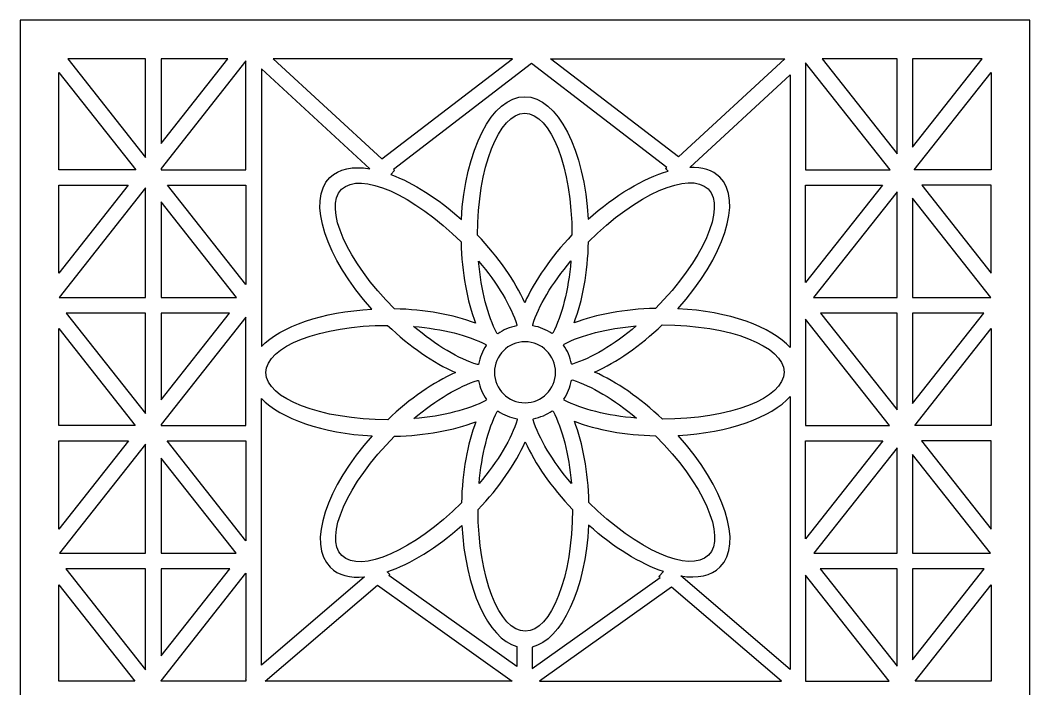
# Model space of a CAD drawing. Header units: centimetres. Extents: x -9.5 to 6.6, y -14.1 to 14.2.
# Drawn here: x -0.74 to 6.59, y 9.37 to 14.24 of the extents above; entities that cross this region are included whole.
import ezdxf

# ---------------------------------------------------------------- set-up
doc = ezdxf.new("R2010")
doc.units = ezdxf.units.CM
doc.header["$MEASUREMENT"] = 0
doc.layers.add('layer 1', color=7, linetype='Continuous')

msp = doc.modelspace()

# ---------------------------------------------------------------- linework, layer by layer
at = {"layer": 'layer 1', "color": 242}
for points, knots in [([(6.59339, 14.23719), (6.59339, 14.23719), (6.59339, -14.0864), (6.59339, -14.0864), (6.59339, -14.0864), (6.59339, -14.0864), (-0.74457, -14.0864), (-0.74457, -14.0864), (-0.74457, -14.0864), (-0.74457, -14.0864), (-0.74457, 14.23719), (-0.74457, 14.23719), (-0.74457, 14.23719), (-0.74457, 14.23719), (6.59339, 14.23719), (6.59339, 14.23719)], [0, 0, 0, 0, 0.2, 0.2, 0.2, 0.2, 0.4, 0.4, 0.4, 0.4, 0.6, 0.6, 0.6, 0.6, 1, 1, 1, 1]), ([(0.16682, 13.95676), (0.16682, 13.95676), (0.16682, 13.23917), (0.16682, 13.23917), (0.16682, 13.23917), (0.16682, 13.23917), (-0.39931, 13.95676), (-0.39931, 13.95676), (-0.39931, 13.95676), (-0.39931, 13.95676), (0.16682, 13.95676), (0.16682, 13.95676)], [0, 0, 0, 0, 0.25, 0.25, 0.25, 0.25, 0.5, 0.5, 0.5, 0.5, 1, 1, 1, 1]), ([(0.27899, 13.34023), (0.27899, 13.34023), (0.27899, 13.95676), (0.27899, 13.95676), (0.27899, 13.95676), (0.27899, 13.95676), (0.76539, 13.95676), (0.76539, 13.95676), (0.76539, 13.95676), (0.76539, 13.95676), (0.27899, 13.34023), (0.27899, 13.34023)], [0, 0, 0, 0, 0.25, 0.25, 0.25, 0.25, 0.5, 0.5, 0.5, 0.5, 1, 1, 1, 1]), ([(2.83337, 13.95676), (2.83337, 13.95676), (1.88438, 13.22816), (1.88438, 13.22816), (1.88438, 13.22816), (1.88438, 13.22816), (1.09479, 13.95676), (1.09479, 13.95676), (1.09479, 13.95676), (1.09479, 13.95676), (2.83337, 13.95676), (2.83337, 13.95676)], [0, 0, 0, 0, 0.25, 0.25, 0.25, 0.25, 0.5, 0.5, 0.5, 0.5, 1, 1, 1, 1]), ([(3.10954, 13.95676), (3.10954, 13.95676), (4.039, 13.24316), (4.039, 13.24316), (4.039, 13.24316), (4.039, 13.24316), (4.81234, 13.95676), (4.81234, 13.95676), (4.81234, 13.95676), (4.81234, 13.95676), (3.10954, 13.95676), (3.10954, 13.95676)], [0, 0, 0, 0, 0.25, 0.25, 0.25, 0.25, 0.5, 0.5, 0.5, 0.5, 1, 1, 1, 1]), ([(5.62822, 13.95676), (5.62822, 13.95676), (5.62822, 13.26622), (5.62822, 13.26622), (5.62822, 13.26622), (5.62822, 13.26622), (5.08344, 13.95676), (5.08344, 13.95676), (5.08344, 13.95676), (5.08344, 13.95676), (5.62822, 13.95676), (5.62822, 13.95676)], [0, 0, 0, 0, 0.25, 0.25, 0.25, 0.25, 0.5, 0.5, 0.5, 0.5, 1, 1, 1, 1]), ([(5.74039, 13.31318), (5.74039, 13.31318), (5.74039, 13.95676), (5.74039, 13.95676), (5.74039, 13.95676), (5.74039, 13.95676), (6.24813, 13.95676), (6.24813, 13.95676), (6.24813, 13.95676), (6.24813, 13.95676), (5.74039, 13.31318), (5.74039, 13.31318)], [0, 0, 0, 0, 0.25, 0.25, 0.25, 0.25, 0.5, 0.5, 0.5, 0.5, 1, 1, 1, 1]), ([(0.27899, 13.14881), (0.27899, 13.14881), (0.27899, 13.15912), (0.27899, 13.15912), (0.27899, 13.15912), (0.27899, 13.15912), (0.89595, 13.94114), (0.89595, 13.94114), (0.89595, 13.94114), (0.89595, 13.94114), (0.89595, 13.14881), (0.89595, 13.14881), (0.89595, 13.14881), (0.89595, 13.14881), (0.27899, 13.14881), (0.27899, 13.14881)], [0, 0, 0, 0, 0.2, 0.2, 0.2, 0.2, 0.4, 0.4, 0.4, 0.4, 0.6, 0.6, 0.6, 0.6, 1, 1, 1, 1]), ([(1.00812, 13.8841), (1.00812, 13.8841), (1.79623, 13.15688), (1.79623, 13.15688), (1.79623, 13.15688), (1.67369, 13.17719), (1.57138, 13.15782), (1.50608, 13.09252), (1.50608, 13.09252), (1.33755, 12.92398), (1.47474, 12.50908), (1.81134, 12.1356), (1.81134, 12.1356), (1.45223, 12.11671), (1.15048, 12.01069), (1.00812, 11.86456), (1.00812, 11.86456), (1.00812, 11.86456), (1.00812, 13.8841), (1.00812, 13.8841)], [0, 0, 0, 0, 0.1666667, 0.1666667, 0.1666667, 0.1666667, 0.3333333, 0.3333333, 0.3333333, 0.3333333, 0.5, 0.5, 0.5, 0.5, 0.6666667, 0.6666667, 0.6666667, 0.6666667, 1, 1, 1, 1]), ([(1.96804, 13.15097), (1.96804, 13.15097), (2.97146, 13.92136), (2.97146, 13.92136), (2.97146, 13.92136), (2.97146, 13.92136), (3.95535, 13.16596), (3.95535, 13.16596), (3.95535, 13.16596), (3.95535, 13.16596), (3.94663, 13.15792), (3.94663, 13.15792), (3.94663, 13.15792), (3.94663, 13.15792), (3.96375, 13.13937), (3.96375, 13.13937), (3.96375, 13.13937), (3.78659, 13.08789), (3.57931, 12.96624), (3.38341, 12.78968), (3.38341, 12.78968), (3.35704, 13.29108), (3.16081, 13.68072), (2.9227, 13.68072), (2.9227, 13.68072), (2.68436, 13.68072), (2.48798, 13.29033), (2.46191, 12.78823), (2.46191, 12.78823), (2.29082, 12.94222), (2.11111, 13.05432), (1.95042, 13.11438), (1.95042, 13.11438), (1.95042, 13.11438), (1.97675, 13.14292), (1.97675, 13.14292), (1.97675, 13.14292), (1.97675, 13.14292), (1.96804, 13.15097), (1.96804, 13.15097)], [0, 0, 0, 0, 0.0909091, 0.0909091, 0.0909091, 0.0909091, 0.1818182, 0.1818182, 0.1818182, 0.1818182, 0.2727273, 0.2727273, 0.2727273, 0.2727273, 0.3636364, 0.3636364, 0.3636364, 0.3636364, 0.4545455, 0.4545455, 0.4545455, 0.4545455, 0.5454545, 0.5454545, 0.5454545, 0.5454545, 0.6363636, 0.6363636, 0.6363636, 0.6363636, 0.7272727, 0.7272727, 0.7272727, 0.7272727, 0.8181818, 0.8181818, 0.8181818, 0.8181818, 1, 1, 1, 1]), ([(4.9643, 13.92666), (4.9643, 13.92666), (5.57798, 13.14881), (5.57798, 13.14881), (5.57798, 13.14881), (5.57798, 13.14881), (4.9643, 13.14881), (4.9643, 13.14881), (4.9643, 13.14881), (4.9643, 13.14881), (4.9643, 13.92666), (4.9643, 13.92666)], [0, 0, 0, 0, 0.25, 0.25, 0.25, 0.25, 0.5, 0.5, 0.5, 0.5, 1, 1, 1, 1]), ([(-0.46413, 13.14881), (-0.46413, 13.14881), (0.09523, 13.14881), (0.09523, 13.14881), (0.09523, 13.14881), (0.09523, 13.14881), (-0.46413, 13.85783), (-0.46413, 13.85783), (-0.46413, 13.85783), (-0.46413, 13.85783), (-0.46413, 13.14881), (-0.46413, 13.14881)], [0, 0, 0, 0, 0.25, 0.25, 0.25, 0.25, 0.5, 0.5, 0.5, 0.5, 1, 1, 1, 1]), ([(4.85213, 13.84084), (4.85213, 13.84084), (4.12154, 13.16669), (4.12154, 13.16669), (4.12154, 13.16669), (4.21237, 13.16995), (4.28816, 13.14711), (4.34032, 13.09494), (4.34032, 13.09494), (4.50869, 12.92657), (4.37193, 12.5123), (4.03604, 12.13911), (4.03604, 12.13911), (4.40569, 12.11992), (4.71478, 12.00841), (4.85213, 11.85581), (4.85213, 11.85581), (4.85213, 11.85581), (4.85213, 13.84084), (4.85213, 13.84084)], [0, 0, 0, 0, 0.1666667, 0.1666667, 0.1666667, 0.1666667, 0.3333333, 0.3333333, 0.3333333, 0.3333333, 0.5, 0.5, 0.5, 0.5, 0.6666667, 0.6666667, 0.6666667, 0.6666667, 1, 1, 1, 1]), ([(6.31296, 13.85783), (6.31296, 13.85783), (5.75359, 13.14881), (5.75359, 13.14881), (5.75359, 13.14881), (5.75359, 13.14881), (6.31296, 13.14881), (6.31296, 13.14881), (6.31296, 13.14881), (6.31296, 13.14881), (6.31296, 13.85783), (6.31296, 13.85783)], [0, 0, 0, 0, 0.25, 0.25, 0.25, 0.25, 0.5, 0.5, 0.5, 0.5, 1, 1, 1, 1]), ([(2.5797, 12.67397), (2.73423, 12.51248), (2.85152, 12.34073), (2.92268, 12.18274), (2.92268, 12.18274), (2.99355, 12.34105), (3.11085, 12.51333), (3.26569, 12.67536), (3.26569, 12.67536), (3.26549, 13.16392), (3.11197, 13.55996), (2.9227, 13.55996), (2.9227, 13.55996), (2.7333, 13.55996), (2.5797, 13.16339), (2.5797, 12.67438), (2.5797, 12.67438), (2.5797, 12.67438), (2.5797, 12.67397), (2.5797, 12.67397)], [0, 0, 0, 0, 0.1666667, 0.1666667, 0.1666667, 0.1666667, 0.3333333, 0.3333333, 0.3333333, 0.3333333, 0.5, 0.5, 0.5, 0.5, 0.6666667, 0.6666667, 0.6666667, 0.6666667, 1, 1, 1, 1]), ([(1.97542, 12.1381), (2.19888, 12.13318), (2.40326, 12.09467), (2.56529, 12.03327), (2.56529, 12.03327), (2.50347, 12.19533), (2.46459, 12.4001), (2.45951, 12.62415), (2.45951, 12.62415), (2.1139, 12.96947), (1.72531, 13.14096), (1.59147, 13.00712), (1.59147, 13.00712), (1.45754, 12.8732), (1.62935, 12.48417), (1.97513, 12.13839), (1.97513, 12.13839), (1.97513, 12.13839), (1.97542, 12.1381), (1.97542, 12.1381)], [0, 0, 0, 0, 0.1666667, 0.1666667, 0.1666667, 0.1666667, 0.3333333, 0.3333333, 0.3333333, 0.3333333, 0.5, 0.5, 0.5, 0.5, 0.6666667, 0.6666667, 0.6666667, 0.6666667, 1, 1, 1, 1]), ([(3.38591, 12.6256), (3.38099, 12.40215), (3.34248, 12.19777), (3.28108, 12.03573), (3.28108, 12.03573), (3.44314, 12.09756), (3.64791, 12.13643), (3.87196, 12.14151), (3.87196, 12.14151), (4.21728, 12.48712), (4.38877, 12.87571), (4.25493, 13.00955), (4.25493, 13.00955), (4.121, 13.14348), (3.73197, 12.97167), (3.38619, 12.62589), (3.38619, 12.62589), (3.38619, 12.62589), (3.38591, 12.6256), (3.38591, 12.6256)], [0, 0, 0, 0, 0.1666667, 0.1666667, 0.1666667, 0.1666667, 0.3333333, 0.3333333, 0.3333333, 0.3333333, 0.5, 0.5, 0.5, 0.5, 0.6666667, 0.6666667, 0.6666667, 0.6666667, 1, 1, 1, 1]), ([(0.03948, 13.03663), (0.03948, 13.03663), (-0.46413, 13.03663), (-0.46413, 13.03663), (-0.46413, 13.03663), (-0.46413, 13.03663), (-0.46413, 12.39829), (-0.46413, 12.39829), (-0.46413, 12.39829), (-0.46413, 12.39829), (0.03948, 13.03663), (0.03948, 13.03663)], [0, 0, 0, 0, 0.25, 0.25, 0.25, 0.25, 0.5, 0.5, 0.5, 0.5, 1, 1, 1, 1]), ([(0.16682, 13.01694), (0.16682, 13.01694), (0.16682, 12.21933), (0.16682, 12.21933), (0.16682, 12.21933), (0.16682, 12.21933), (-0.46244, 12.21933), (-0.46244, 12.21933), (-0.46244, 12.21933), (-0.46244, 12.21933), (0.16682, 13.01694), (0.16682, 13.01694)], [0, 0, 0, 0, 0.25, 0.25, 0.25, 0.25, 0.5, 0.5, 0.5, 0.5, 1, 1, 1, 1]), ([(0.89595, 13.03663), (0.89595, 13.03663), (0.32661, 13.03663), (0.32661, 13.03663), (0.32661, 13.03663), (0.32661, 13.03663), (0.89595, 12.31497), (0.89595, 12.31497), (0.89595, 12.31497), (0.89595, 12.31497), (0.89595, 13.03663), (0.89595, 13.03663)], [0, 0, 0, 0, 0.25, 0.25, 0.25, 0.25, 0.5, 0.5, 0.5, 0.5, 1, 1, 1, 1]), ([(4.9643, 12.32945), (4.9643, 12.32945), (5.52222, 13.03663), (5.52222, 13.03663), (5.52222, 13.03663), (5.52222, 13.03663), (4.9643, 13.03663), (4.9643, 13.03663), (4.9643, 13.03663), (4.9643, 13.03663), (4.9643, 12.32945), (4.9643, 12.32945)], [0, 0, 0, 0, 0.25, 0.25, 0.25, 0.25, 0.5, 0.5, 0.5, 0.5, 1, 1, 1, 1]), ([(5.62822, 12.98989), (5.62822, 12.98989), (5.62822, 12.21933), (5.62822, 12.21933), (5.62822, 12.21933), (5.62822, 12.21933), (5.0203, 12.21933), (5.0203, 12.21933), (5.0203, 12.21933), (5.0203, 12.21933), (5.62822, 12.98989), (5.62822, 12.98989)], [0, 0, 0, 0, 0.25, 0.25, 0.25, 0.25, 0.5, 0.5, 0.5, 0.5, 1, 1, 1, 1]), ([(6.31296, 12.39829), (6.31296, 12.39829), (5.80935, 13.03663), (5.80935, 13.03663), (5.80935, 13.03663), (5.80935, 13.03663), (6.31296, 13.03663), (6.31296, 13.03663), (6.31296, 13.03663), (6.31296, 13.03663), (6.31296, 12.39829), (6.31296, 12.39829)], [0, 0, 0, 0, 0.25, 0.25, 0.25, 0.25, 0.5, 0.5, 0.5, 0.5, 1, 1, 1, 1]), ([(0.27899, 12.21933), (0.27899, 12.21933), (0.27899, 12.91589), (0.27899, 12.91589), (0.27899, 12.91589), (0.27899, 12.91589), (0.82853, 12.21933), (0.82853, 12.21933), (0.82853, 12.21933), (0.82853, 12.21933), (0.27899, 12.21933), (0.27899, 12.21933)], [0, 0, 0, 0, 0.25, 0.25, 0.25, 0.25, 0.5, 0.5, 0.5, 0.5, 1, 1, 1, 1]), ([(5.74039, 12.21933), (5.74039, 12.21933), (5.74039, 12.94293), (5.74039, 12.94293), (5.74039, 12.94293), (5.74039, 12.94293), (6.31127, 12.21933), (6.31127, 12.21933), (6.31127, 12.21933), (6.31127, 12.21933), (5.74039, 12.21933), (5.74039, 12.21933)], [0, 0, 0, 0, 0.25, 0.25, 0.25, 0.25, 0.5, 0.5, 0.5, 0.5, 1, 1, 1, 1]), ([(2.72637, 11.95638), (2.76656, 11.98488), (2.81314, 12.00494), (2.86355, 12.01398), (2.86355, 12.01398), (2.86415, 12.01647), (2.86477, 12.01896), (2.86541, 12.02146), (2.86541, 12.02146), (2.82303, 12.15686), (2.72599, 12.32141), (2.58757, 12.48512), (2.58757, 12.48512), (2.60564, 12.27093), (2.65375, 12.08569), (2.71992, 11.96023), (2.71992, 11.96023), (2.72208, 11.95895), (2.72424, 11.95767), (2.72637, 11.95638)], [0, 0, 0, 0, 0.1666667, 0.1666667, 0.1666667, 0.1666667, 0.3333333, 0.3333333, 0.3333333, 0.3333333, 0.5, 0.5, 0.5, 0.5, 0.6666667, 0.6666667, 0.6666667, 0.6666667, 1, 1, 1, 1]), ([(2.98221, 12.0145), (3.03271, 12.00591), (3.07945, 11.98629), (3.11986, 11.95818), (3.11986, 11.95818), (3.12208, 11.95953), (3.12431, 11.96087), (3.12656, 11.96221), (3.12656, 11.96221), (3.19232, 12.08791), (3.24005, 12.27288), (3.25794, 12.4865), (3.25794, 12.4865), (3.11926, 12.32226), (3.02229, 12.15726), (2.98037, 12.02176), (2.98037, 12.02176), (2.98099, 12.01933), (2.98161, 12.01691), (2.98221, 12.0145)], [0, 0, 0, 0, 0.1666667, 0.1666667, 0.1666667, 0.1666667, 0.3333333, 0.3333333, 0.3333333, 0.3333333, 0.5, 0.5, 0.5, 0.5, 0.6666667, 0.6666667, 0.6666667, 0.6666667, 1, 1, 1, 1]), ([(0.16682, 12.10716), (0.16682, 12.10716), (0.16682, 11.37595), (0.16682, 11.37595), (0.16682, 11.37595), (0.16682, 11.37595), (-0.41005, 12.10716), (-0.41005, 12.10716), (-0.41005, 12.10716), (-0.41005, 12.10716), (0.16682, 12.10716), (0.16682, 12.10716)], [0, 0, 0, 0, 0.25, 0.25, 0.25, 0.25, 0.5, 0.5, 0.5, 0.5, 1, 1, 1, 1]), ([(0.27899, 11.477), (0.27899, 11.477), (0.27899, 12.10716), (0.27899, 12.10716), (0.27899, 12.10716), (0.27899, 12.10716), (0.77614, 12.10716), (0.77614, 12.10716), (0.77614, 12.10716), (0.77614, 12.10716), (0.27899, 11.477), (0.27899, 11.477)], [0, 0, 0, 0, 0.25, 0.25, 0.25, 0.25, 0.5, 0.5, 0.5, 0.5, 1, 1, 1, 1]), ([(0.27899, 11.28986), (0.27899, 11.28986), (0.27899, 11.2959), (0.27899, 11.2959), (0.27899, 11.2959), (0.27899, 11.2959), (0.89595, 12.07792), (0.89595, 12.07792), (0.89595, 12.07792), (0.89595, 12.07792), (0.89595, 11.28986), (0.89595, 11.28986), (0.89595, 11.28986), (0.89595, 11.28986), (0.27899, 11.28986), (0.27899, 11.28986)], [0, 0, 0, 0, 0.2, 0.2, 0.2, 0.2, 0.4, 0.4, 0.4, 0.4, 0.6, 0.6, 0.6, 0.6, 1, 1, 1, 1]), ([(4.9643, 12.06344), (4.9643, 12.06344), (5.57461, 11.28986), (5.57461, 11.28986), (5.57461, 11.28986), (5.57461, 11.28986), (4.9643, 11.28986), (4.9643, 11.28986), (4.9643, 11.28986), (4.9643, 11.28986), (4.9643, 12.06344), (4.9643, 12.06344)], [0, 0, 0, 0, 0.25, 0.25, 0.25, 0.25, 0.5, 0.5, 0.5, 0.5, 1, 1, 1, 1]), ([(5.62822, 12.10716), (5.62822, 12.10716), (5.62822, 11.403), (5.62822, 11.403), (5.62822, 11.403), (5.62822, 11.403), (5.07269, 12.10716), (5.07269, 12.10716), (5.07269, 12.10716), (5.07269, 12.10716), (5.62822, 12.10716), (5.62822, 12.10716)], [0, 0, 0, 0, 0.25, 0.25, 0.25, 0.25, 0.5, 0.5, 0.5, 0.5, 1, 1, 1, 1]), ([(5.74039, 11.44996), (5.74039, 11.44996), (5.74039, 12.10716), (5.74039, 12.10716), (5.74039, 12.10716), (5.74039, 12.10716), (6.25888, 12.10716), (6.25888, 12.10716), (6.25888, 12.10716), (6.25888, 12.10716), (5.74039, 11.44996), (5.74039, 11.44996)], [0, 0, 0, 0, 0.25, 0.25, 0.25, 0.25, 0.5, 0.5, 0.5, 0.5, 1, 1, 1, 1]), ([(-0.46413, 11.28986), (-0.46413, 11.28986), (0.09187, 11.28986), (0.09187, 11.28986), (0.09187, 11.28986), (0.09187, 11.28986), (-0.46413, 11.9946), (-0.46413, 11.9946), (-0.46413, 11.9946), (-0.46413, 11.9946), (-0.46413, 11.28986), (-0.46413, 11.28986)], [0, 0, 0, 0, 0.25, 0.25, 0.25, 0.25, 0.5, 0.5, 0.5, 0.5, 1, 1, 1, 1]), ([(1.92705, 11.33189), (2.08854, 11.48643), (2.2603, 11.60371), (2.41829, 11.67487), (2.41829, 11.67487), (2.25997, 11.74574), (2.08768, 11.86304), (1.92566, 12.01789), (1.92566, 12.01789), (1.4371, 12.01768), (1.04106, 11.86417), (1.04106, 11.67489), (1.04106, 11.67489), (1.04106, 11.48549), (1.43763, 11.33189), (1.92664, 11.33189), (1.92664, 11.33189), (1.92664, 11.33189), (1.92705, 11.33189), (1.92705, 11.33189)], [0, 0, 0, 0, 0.1666667, 0.1666667, 0.1666667, 0.1666667, 0.3333333, 0.3333333, 0.3333333, 0.3333333, 0.5, 0.5, 0.5, 0.5, 0.6666667, 0.6666667, 0.6666667, 0.6666667, 1, 1, 1, 1]), ([(2.58653, 11.73439), (2.59511, 11.7849), (2.61473, 11.83164), (2.64284, 11.87206), (2.64284, 11.87206), (2.6415, 11.87427), (2.64016, 11.8765), (2.63882, 11.87874), (2.63882, 11.87874), (2.51312, 11.94451), (2.32815, 11.99224), (2.11452, 12.01013), (2.11452, 12.01013), (2.27876, 11.87145), (2.44376, 11.77448), (2.57926, 11.73255), (2.57926, 11.73255), (2.58169, 11.73318), (2.58411, 11.73379), (2.58653, 11.73439)], [0, 0, 0, 0, 0.1666667, 0.1666667, 0.1666667, 0.1666667, 0.3333333, 0.3333333, 0.3333333, 0.3333333, 0.5, 0.5, 0.5, 0.5, 0.6666667, 0.6666667, 0.6666667, 0.6666667, 1, 1, 1, 1]), ([(3.20419, 11.87464), (3.23268, 11.83448), (3.25274, 11.78791), (3.26178, 11.73753), (3.26178, 11.73753), (3.26428, 11.73692), (3.26679, 11.73629), (3.2693, 11.73565), (3.2693, 11.73565), (3.40468, 11.77803), (3.5692, 11.87502), (3.73292, 12.01344), (3.73292, 12.01344), (3.51872, 11.99537), (3.33349, 11.94726), (3.20804, 11.8811), (3.20804, 11.8811), (3.20676, 11.87893), (3.20548, 11.87678), (3.20419, 11.87464)], [0, 0, 0, 0, 0.1666667, 0.1666667, 0.1666667, 0.1666667, 0.3333333, 0.3333333, 0.3333333, 0.3333333, 0.5, 0.5, 0.5, 0.5, 0.6666667, 0.6666667, 0.6666667, 0.6666667, 1, 1, 1, 1]), ([(3.43056, 11.67838), (3.58887, 11.60749), (3.76116, 11.49015), (3.92317, 11.33533), (3.92317, 11.33533), (4.41172, 11.33553), (4.80776, 11.48905), (4.80776, 11.67832), (4.80776, 11.67832), (4.80776, 11.86773), (4.41119, 12.02132), (3.92219, 12.02132), (3.92219, 12.02132), (3.92219, 12.02132), (3.92178, 12.02132), (3.92178, 12.02132), (3.92178, 12.02132), (3.76029, 11.86679), (3.58854, 11.74953), (3.43056, 11.67838)], [0, 0, 0, 0, 0.1666667, 0.1666667, 0.1666667, 0.1666667, 0.3333333, 0.3333333, 0.3333333, 0.3333333, 0.5, 0.5, 0.5, 0.5, 0.6666667, 0.6666667, 0.6666667, 0.6666667, 1, 1, 1, 1]), ([(6.31296, 11.9946), (6.31296, 11.9946), (5.75697, 11.28986), (5.75697, 11.28986), (5.75697, 11.28986), (5.75697, 11.28986), (6.31296, 11.28986), (6.31296, 11.28986), (6.31296, 11.28986), (6.31296, 11.28986), (6.31296, 11.9946), (6.31296, 11.9946)], [0, 0, 0, 0, 0.25, 0.25, 0.25, 0.25, 0.5, 0.5, 0.5, 0.5, 1, 1, 1, 1]), ([(3.14642, 11.67661), (3.14642, 11.55402), (3.047, 11.4546), (2.92441, 11.4546), (2.92441, 11.4546), (2.80182, 11.4546), (2.70241, 11.55402), (2.70241, 11.67661), (2.70241, 11.67661), (2.70241, 11.7992), (2.80182, 11.89861), (2.92441, 11.89861), (2.92441, 11.89861), (3.047, 11.89861), (3.14642, 11.7992), (3.14642, 11.67661)], [0, 0, 0, 0, 0.2, 0.2, 0.2, 0.2, 0.4, 0.4, 0.4, 0.4, 0.6, 0.6, 0.6, 0.6, 1, 1, 1, 1]), ([(2.64464, 11.47857), (2.61614, 11.51875), (2.59608, 11.56534), (2.58704, 11.61575), (2.58704, 11.61575), (2.58456, 11.61636), (2.58207, 11.61697), (2.57958, 11.61761), (2.57958, 11.61761), (2.44418, 11.57523), (2.27962, 11.47819), (2.1159, 11.33976), (2.1159, 11.33976), (2.33009, 11.35783), (2.51533, 11.40594), (2.64079, 11.47211), (2.64079, 11.47211), (2.64207, 11.47428), (2.64335, 11.47643), (2.64464, 11.47857)], [0, 0, 0, 0, 0.1666667, 0.1666667, 0.1666667, 0.1666667, 0.3333333, 0.3333333, 0.3333333, 0.3333333, 0.5, 0.5, 0.5, 0.5, 0.6666667, 0.6666667, 0.6666667, 0.6666667, 1, 1, 1, 1]), ([(3.26231, 11.61887), (3.25373, 11.56836), (3.23412, 11.52161), (3.20601, 11.4812), (3.20601, 11.4812), (3.20737, 11.47897), (3.20871, 11.47673), (3.21005, 11.47447), (3.21005, 11.47447), (3.33574, 11.4087), (3.52069, 11.36095), (3.73432, 11.34307), (3.73432, 11.34307), (3.57006, 11.48177), (3.40505, 11.57876), (3.26953, 11.62069), (3.26953, 11.62069), (3.26712, 11.62007), (3.26471, 11.61946), (3.26231, 11.61887)], [0, 0, 0, 0, 0.1666667, 0.1666667, 0.1666667, 0.1666667, 0.3333333, 0.3333333, 0.3333333, 0.3333333, 0.5, 0.5, 0.5, 0.5, 0.6666667, 0.6666667, 0.6666667, 0.6666667, 1, 1, 1, 1]), ([(1.00812, 9.54691), (1.00812, 9.54691), (1.75839, 10.18858), (1.75839, 10.18858), (1.75839, 10.18858), (1.65373, 10.17848), (1.56652, 10.20026), (1.50851, 10.25827), (1.50851, 10.25827), (1.34014, 10.42664), (1.4769, 10.84091), (1.81279, 11.21411), (1.81279, 11.21411), (1.45305, 11.23278), (1.15068, 11.3389), (1.00812, 11.48522), (1.00812, 11.48522), (1.00812, 11.48522), (1.00812, 9.54691), (1.00812, 9.54691)], [0, 0, 0, 0, 0.1666667, 0.1666667, 0.1666667, 0.1666667, 0.3333333, 0.3333333, 0.3333333, 0.3333333, 0.5, 0.5, 0.5, 0.5, 0.6666667, 0.6666667, 0.6666667, 0.6666667, 1, 1, 1, 1]), ([(4.85213, 11.50083), (4.71495, 11.34844), (4.4065, 11.23702), (4.03749, 11.21761), (4.03749, 11.21761), (4.37409, 10.84414), (4.51128, 10.42923), (4.34275, 10.2607), (4.34275, 10.2607), (4.27835, 10.1963), (4.17796, 10.17659), (4.05768, 10.19554), (4.05768, 10.19554), (4.05768, 10.19554), (4.85213, 9.51609), (4.85213, 9.51609), (4.85213, 9.51609), (4.85213, 9.51609), (4.85213, 11.50083), (4.85213, 11.50083)], [0, 0, 0, 0, 0.1666667, 0.1666667, 0.1666667, 0.1666667, 0.3333333, 0.3333333, 0.3333333, 0.3333333, 0.5, 0.5, 0.5, 0.5, 0.6666667, 0.6666667, 0.6666667, 0.6666667, 1, 1, 1, 1]), ([(2.86663, 11.33872), (2.81613, 11.3473), (2.76939, 11.36693), (2.72898, 11.39503), (2.72898, 11.39503), (2.72676, 11.39368), (2.72452, 11.39233), (2.72227, 11.39099), (2.72227, 11.39099), (2.65651, 11.26529), (2.60878, 11.08033), (2.59089, 10.86671), (2.59089, 10.86671), (2.72957, 11.03095), (2.82654, 11.19595), (2.86847, 11.33145), (2.86847, 11.33145), (2.86784, 11.33388), (2.86723, 11.3363), (2.86663, 11.33872)], [0, 0, 0, 0, 0.1666667, 0.1666667, 0.1666667, 0.1666667, 0.3333333, 0.3333333, 0.3333333, 0.3333333, 0.5, 0.5, 0.5, 0.5, 0.6666667, 0.6666667, 0.6666667, 0.6666667, 1, 1, 1, 1]), ([(3.1226, 11.39693), (3.08239, 11.36839), (3.03577, 11.34829), (2.98532, 11.33924), (2.98532, 11.33924), (2.98471, 11.33674), (2.98408, 11.33422), (2.98344, 11.33171), (2.98344, 11.33171), (3.02583, 11.19632), (3.12287, 11.03178), (3.26127, 10.86808), (3.26127, 10.86808), (3.24319, 11.0824), (3.19504, 11.26774), (3.12881, 11.39322), (3.12881, 11.39322), (3.12673, 11.39445), (3.12466, 11.39569), (3.1226, 11.39693)], [0, 0, 0, 0, 0.1666667, 0.1666667, 0.1666667, 0.1666667, 0.3333333, 0.3333333, 0.3333333, 0.3333333, 0.5, 0.5, 0.5, 0.5, 0.6666667, 0.6666667, 0.6666667, 0.6666667, 1, 1, 1, 1]), ([(2.46292, 10.72761), (2.46784, 10.95107), (2.50635, 11.15545), (2.56775, 11.31748), (2.56775, 11.31748), (2.40568, 11.25566), (2.20091, 11.21679), (1.97687, 11.21171), (1.97687, 11.21171), (1.63155, 10.8661), (1.46006, 10.4775), (1.5939, 10.34366), (1.5939, 10.34366), (1.72782, 10.20974), (2.11685, 10.38154), (2.46263, 10.72733), (2.46263, 10.72733), (2.46263, 10.72733), (2.46292, 10.72761), (2.46292, 10.72761)], [0, 0, 0, 0, 0.1666667, 0.1666667, 0.1666667, 0.1666667, 0.3333333, 0.3333333, 0.3333333, 0.3333333, 0.5, 0.5, 0.5, 0.5, 0.6666667, 0.6666667, 0.6666667, 0.6666667, 1, 1, 1, 1]), ([(3.87342, 11.2151), (3.64991, 11.22002), (3.44554, 11.25858), (3.28355, 11.32002), (3.28355, 11.32002), (3.34538, 11.15793), (3.38424, 10.95312), (3.38932, 10.72906), (3.38932, 10.72906), (3.73493, 10.38374), (4.12352, 10.21225), (4.25736, 10.34609), (4.25736, 10.34609), (4.39129, 10.48002), (4.21948, 10.86905), (3.8737, 11.21483), (3.8737, 11.21483), (3.8737, 11.21483), (3.87342, 11.2151), (3.87342, 11.2151)], [0, 0, 0, 0, 0.1666667, 0.1666667, 0.1666667, 0.1666667, 0.3333333, 0.3333333, 0.3333333, 0.3333333, 0.5, 0.5, 0.5, 0.5, 0.6666667, 0.6666667, 0.6666667, 0.6666667, 1, 1, 1, 1]), ([(0.04285, 11.17768), (0.04285, 11.17768), (-0.46413, 11.17768), (-0.46413, 11.17768), (-0.46413, 11.17768), (-0.46413, 11.17768), (-0.46413, 10.53506), (-0.46413, 10.53506), (-0.46413, 10.53506), (-0.46413, 10.53506), (0.04285, 11.17768), (0.04285, 11.17768)], [0, 0, 0, 0, 0.25, 0.25, 0.25, 0.25, 0.5, 0.5, 0.5, 0.5, 1, 1, 1, 1]), ([(0.16682, 11.15372), (0.16682, 11.15372), (0.16682, 10.36038), (0.16682, 10.36038), (0.16682, 10.36038), (0.16682, 10.36038), (-0.45907, 10.36038), (-0.45907, 10.36038), (-0.45907, 10.36038), (-0.45907, 10.36038), (0.16682, 11.15372), (0.16682, 11.15372)], [0, 0, 0, 0, 0.25, 0.25, 0.25, 0.25, 0.5, 0.5, 0.5, 0.5, 1, 1, 1, 1]), ([(0.89595, 11.17768), (0.89595, 11.17768), (0.32324, 11.17768), (0.32324, 11.17768), (0.32324, 11.17768), (0.32324, 11.17768), (0.89595, 10.45175), (0.89595, 10.45175), (0.89595, 10.45175), (0.89595, 10.45175), (0.89595, 11.17768), (0.89595, 11.17768)], [0, 0, 0, 0, 0.25, 0.25, 0.25, 0.25, 0.5, 0.5, 0.5, 0.5, 1, 1, 1, 1]), ([(3.26913, 10.67924), (3.1146, 10.84073), (2.99731, 11.01248), (2.92615, 11.17047), (2.92615, 11.17047), (2.85527, 11.01216), (2.73796, 10.83988), (2.58313, 10.67787), (2.58313, 10.67787), (2.58334, 10.18931), (2.73685, 9.79326), (2.92613, 9.79326), (2.92613, 9.79326), (3.11553, 9.79326), (3.26913, 10.18983), (3.26913, 10.67884), (3.26913, 10.67884), (3.26913, 10.67884), (3.26913, 10.67924), (3.26913, 10.67924)], [0, 0, 0, 0, 0.1666667, 0.1666667, 0.1666667, 0.1666667, 0.3333333, 0.3333333, 0.3333333, 0.3333333, 0.5, 0.5, 0.5, 0.5, 0.6666667, 0.6666667, 0.6666667, 0.6666667, 1, 1, 1, 1]), ([(4.9643, 10.46623), (4.9643, 10.46623), (5.52559, 11.17768), (5.52559, 11.17768), (5.52559, 11.17768), (5.52559, 11.17768), (4.9643, 11.17768), (4.9643, 11.17768), (4.9643, 11.17768), (4.9643, 11.17768), (4.9643, 10.46623), (4.9643, 10.46623)], [0, 0, 0, 0, 0.25, 0.25, 0.25, 0.25, 0.5, 0.5, 0.5, 0.5, 1, 1, 1, 1]), ([(6.31296, 10.53506), (6.31296, 10.53506), (5.80598, 11.17768), (5.80598, 11.17768), (5.80598, 11.17768), (5.80598, 11.17768), (6.31296, 11.17768), (6.31296, 11.17768), (6.31296, 11.17768), (6.31296, 11.17768), (6.31296, 10.53506), (6.31296, 10.53506)], [0, 0, 0, 0, 0.25, 0.25, 0.25, 0.25, 0.5, 0.5, 0.5, 0.5, 1, 1, 1, 1]), ([(5.62822, 11.12667), (5.62822, 11.12667), (5.62822, 10.36038), (5.62822, 10.36038), (5.62822, 10.36038), (5.62822, 10.36038), (5.02367, 10.36038), (5.02367, 10.36038), (5.02367, 10.36038), (5.02367, 10.36038), (5.62822, 11.12667), (5.62822, 11.12667)], [0, 0, 0, 0, 0.25, 0.25, 0.25, 0.25, 0.5, 0.5, 0.5, 0.5, 1, 1, 1, 1]), ([(0.27899, 10.36038), (0.27899, 10.36038), (0.27899, 11.05266), (0.27899, 11.05266), (0.27899, 11.05266), (0.27899, 11.05266), (0.82516, 10.36038), (0.82516, 10.36038), (0.82516, 10.36038), (0.82516, 10.36038), (0.27899, 10.36038), (0.27899, 10.36038)], [0, 0, 0, 0, 0.25, 0.25, 0.25, 0.25, 0.5, 0.5, 0.5, 0.5, 1, 1, 1, 1]), ([(5.74039, 10.36038), (5.74039, 10.36038), (5.74039, 11.07971), (5.74039, 11.07971), (5.74039, 11.07971), (5.74039, 11.07971), (6.3079, 10.36038), (6.3079, 10.36038), (6.3079, 10.36038), (6.3079, 10.36038), (5.74039, 10.36038), (5.74039, 10.36038)], [0, 0, 0, 0, 0.25, 0.25, 0.25, 0.25, 0.5, 0.5, 0.5, 0.5, 1, 1, 1, 1]), ([(1.93427, 10.19864), (1.93427, 10.19864), (2.86399, 9.53706), (2.86399, 9.53706), (2.86399, 9.53706), (2.86399, 9.53706), (2.86399, 9.68152), (2.86399, 9.68152), (2.86399, 9.68152), (2.65462, 9.74241), (2.48946, 10.10651), (2.46542, 10.56353), (2.46542, 10.56353), (2.28342, 10.3995), (2.09158, 10.28285), (1.92321, 10.22583), (1.92321, 10.22583), (1.92321, 10.22583), (1.94292, 10.20604), (1.94292, 10.20604), (1.94292, 10.20604), (1.94292, 10.20604), (1.93427, 10.19864), (1.93427, 10.19864)], [0, 0, 0, 0, 0.1428571, 0.1428571, 0.1428571, 0.1428571, 0.2857143, 0.2857143, 0.2857143, 0.2857143, 0.4285714, 0.4285714, 0.4285714, 0.4285714, 0.5714286, 0.5714286, 0.5714286, 0.5714286, 0.7142857, 0.7142857, 0.7142857, 0.7142857, 1, 1, 1, 1]), ([(3.90606, 10.18485), (3.90606, 10.18485), (2.97616, 9.52314), (2.97616, 9.52314), (2.97616, 9.52314), (2.97616, 9.52314), (2.97616, 9.67836), (2.97616, 9.67836), (2.97616, 9.67836), (3.19146, 9.72851), (3.3627, 10.0985), (3.38692, 10.56499), (3.38692, 10.56499), (3.57002, 10.40019), (3.76299, 10.28336), (3.93197, 10.22696), (3.93197, 10.22696), (3.93197, 10.22696), (3.89741, 10.19225), (3.89741, 10.19225), (3.89741, 10.19225), (3.89741, 10.19225), (3.90606, 10.18485), (3.90606, 10.18485)], [0, 0, 0, 0, 0.1428571, 0.1428571, 0.1428571, 0.1428571, 0.2857143, 0.2857143, 0.2857143, 0.2857143, 0.4285714, 0.4285714, 0.4285714, 0.4285714, 0.5714286, 0.5714286, 0.5714286, 0.5714286, 0.7142857, 0.7142857, 0.7142857, 0.7142857, 1, 1, 1, 1]), ([(0.16682, 10.24821), (0.16682, 10.24821), (0.16682, 9.51273), (0.16682, 9.51273), (0.16682, 9.51273), (0.16682, 9.51273), (-0.41342, 10.24821), (-0.41342, 10.24821), (-0.41342, 10.24821), (-0.41342, 10.24821), (0.16682, 10.24821), (0.16682, 10.24821)], [0, 0, 0, 0, 0.25, 0.25, 0.25, 0.25, 0.5, 0.5, 0.5, 0.5, 1, 1, 1, 1]), ([(0.27899, 9.61378), (0.27899, 9.61378), (0.27899, 10.24821), (0.27899, 10.24821), (0.27899, 10.24821), (0.27899, 10.24821), (0.77951, 10.24821), (0.77951, 10.24821), (0.77951, 10.24821), (0.77951, 10.24821), (0.27899, 9.61378), (0.27899, 9.61378)], [0, 0, 0, 0, 0.25, 0.25, 0.25, 0.25, 0.5, 0.5, 0.5, 0.5, 1, 1, 1, 1]), ([(0.8926, 9.44811), (0.8926, 9.44811), (0.89595, 9.45098), (0.89595, 9.45098), (0.89595, 9.45098), (0.89595, 9.45098), (0.89595, 10.2147), (0.89595, 10.2147), (0.89595, 10.2147), (0.89595, 10.2147), (0.27899, 9.43268), (0.27899, 9.43268), (0.27899, 9.43268), (0.27899, 9.43268), (0.27899, 9.43091), (0.27899, 9.43091), (0.27899, 9.43091), (0.27899, 9.43091), (0.87056, 9.43091), (0.87056, 9.43091), (0.87056, 9.43091), (0.87056, 9.43091), (0.89595, 9.43091), (0.89595, 9.43091), (0.89595, 9.43091), (0.89595, 9.43091), (0.89595, 9.44475), (0.89595, 9.44475), (0.89595, 9.44475), (0.89595, 9.44475), (0.8926, 9.44811), (0.8926, 9.44811)], [0, 0, 0, 0, 0.1111111, 0.1111111, 0.1111111, 0.1111111, 0.2222222, 0.2222222, 0.2222222, 0.2222222, 0.3333333, 0.3333333, 0.3333333, 0.3333333, 0.4444444, 0.4444444, 0.4444444, 0.4444444, 0.5555556, 0.5555556, 0.5555556, 0.5555556, 0.6666667, 0.6666667, 0.6666667, 0.6666667, 0.7777778, 0.7777778, 0.7777778, 0.7777778, 1, 1, 1, 1]), ([(4.9643, 10.20022), (4.9643, 10.20022), (5.57124, 9.43091), (5.57124, 9.43091), (5.57124, 9.43091), (5.57124, 9.43091), (4.9643, 9.43091), (4.9643, 9.43091), (4.9643, 9.43091), (4.9643, 9.43091), (4.9643, 10.20022), (4.9643, 10.20022)], [0, 0, 0, 0, 0.25, 0.25, 0.25, 0.25, 0.5, 0.5, 0.5, 0.5, 1, 1, 1, 1]), ([(5.62822, 10.24821), (5.62822, 10.24821), (5.62822, 9.53978), (5.62822, 9.53978), (5.62822, 9.53978), (5.62822, 9.53978), (5.06932, 10.24821), (5.06932, 10.24821), (5.06932, 10.24821), (5.06932, 10.24821), (5.62822, 10.24821), (5.62822, 10.24821)], [0, 0, 0, 0, 0.25, 0.25, 0.25, 0.25, 0.5, 0.5, 0.5, 0.5, 1, 1, 1, 1]), ([(5.74039, 9.58674), (5.74039, 9.58674), (5.74039, 10.24821), (5.74039, 10.24821), (5.74039, 10.24821), (5.74039, 10.24821), (6.26225, 10.24821), (6.26225, 10.24821), (6.26225, 10.24821), (6.26225, 10.24821), (5.74039, 9.58674), (5.74039, 9.58674)], [0, 0, 0, 0, 0.25, 0.25, 0.25, 0.25, 0.5, 0.5, 0.5, 0.5, 1, 1, 1, 1]), ([(-0.46413, 9.43091), (-0.46413, 9.43091), (0.0885, 9.43091), (0.0885, 9.43091), (0.0885, 9.43091), (0.0885, 9.43091), (-0.46413, 10.13138), (-0.46413, 10.13138), (-0.46413, 10.13138), (-0.46413, 10.13138), (-0.46413, 9.43091), (-0.46413, 9.43091)], [0, 0, 0, 0, 0.25, 0.25, 0.25, 0.25, 0.5, 0.5, 0.5, 0.5, 1, 1, 1, 1]), ([(2.83041, 9.43091), (2.83041, 9.43091), (1.85127, 10.12766), (1.85127, 10.12766), (1.85127, 10.12766), (1.85127, 10.12766), (1.0366, 9.43091), (1.0366, 9.43091), (1.0366, 9.43091), (1.0366, 9.43091), (2.83041, 9.43091), (2.83041, 9.43091)], [0, 0, 0, 0, 0.25, 0.25, 0.25, 0.25, 0.5, 0.5, 0.5, 0.5, 1, 1, 1, 1]), ([(6.31296, 10.13138), (6.31296, 10.13138), (5.76033, 9.43091), (5.76033, 9.43091), (5.76033, 9.43091), (5.76033, 9.43091), (6.31296, 9.43091), (6.31296, 9.43091), (6.31296, 9.43091), (6.31296, 9.43091), (6.31296, 10.13138), (6.31296, 10.13138)], [0, 0, 0, 0, 0.25, 0.25, 0.25, 0.25, 0.5, 0.5, 0.5, 0.5, 1, 1, 1, 1]), ([(3.0293, 9.43091), (3.0293, 9.43091), (3.98906, 10.11386), (3.98906, 10.11386), (3.98906, 10.11386), (3.98906, 10.11386), (4.78761, 9.43091), (4.78761, 9.43091), (4.78761, 9.43091), (4.78761, 9.43091), (3.0293, 9.43091), (3.0293, 9.43091)], [0, 0, 0, 0, 0.25, 0.25, 0.25, 0.25, 0.5, 0.5, 0.5, 0.5, 1, 1, 1, 1])]:
    msp.add_open_spline(points, degree=3, knots=knots, dxfattribs=at)

doc.saveas('drawing.dxf')
